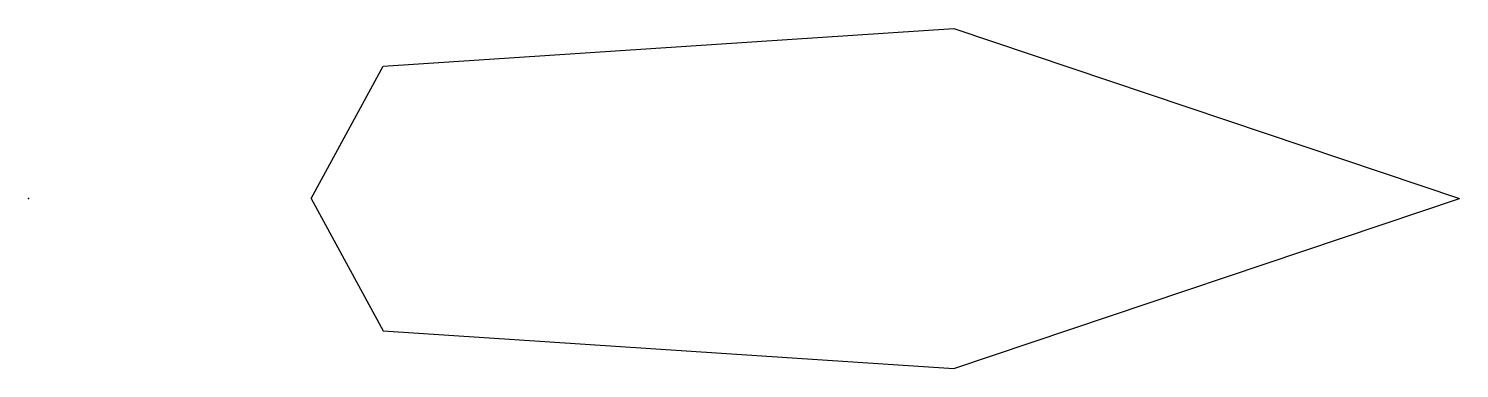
# Model space of a CAD drawing. Header units: millimetres. Extents: x 0 to 2336, y -277 to 277.
import ezdxf

# ---------------------------------------------------------------- set-up
doc = ezdxf.new("R2010")
doc.units = ezdxf.units.MM
doc.header["$MEASUREMENT"] = 0

msp = doc.modelspace()

# ---------------------------------------------------------------- linework, layer by layer
for p, q in [((579.1, 216), (1510.9, 277.4)), ((1510.9, 277.4), (2336.3, 0)), ((461.3, 0), (579.1, 216)), ((461.3, 0), (579.1, -216)), ((1510.9, -277.4), (2336.3, 0)), ((579.1, -216), (1510.9, -277.4))]:
    msp.add_line(p, q)
msp.add_point((0, 0))

doc.saveas('drawing.dxf')
